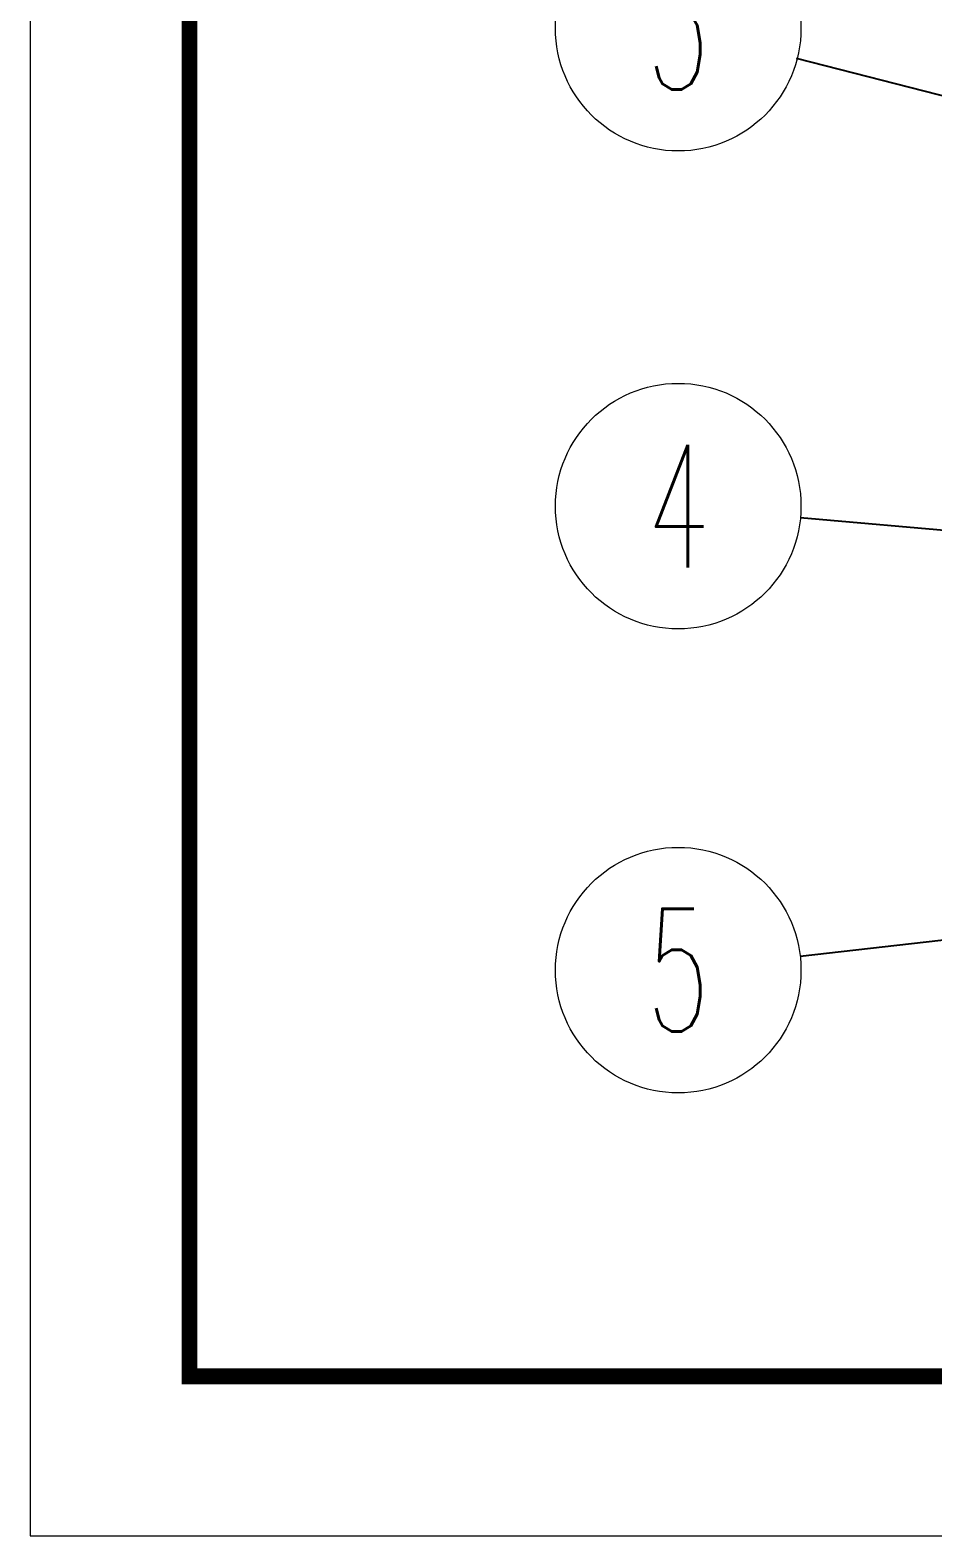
# Model space of a CAD drawing. Header units: millimetres. Extents: x 2099 to 2627, y -288 to 79.
# Drawn here: x 2099.4 to 2150.8, y -287.8 to -201.9 of the extents above; entities that cross this region are included whole.
import ezdxf
from ezdxf.enums import TextEntityAlignment as Align

# ---------------------------------------------------------------- set-up
doc = ezdxf.new("R2010")
doc.units = ezdxf.units.MM
doc.layers.add('from', color=7, linetype='Continuous', lineweight=13)
doc.styles.add('BOM', font='txt.shx', dxfattribs={"bigfont": 'gbcbig.shx'})
doc.styles.get("Standard").update_dxf_attribs({"font": 'txt', "bigfont": 'gbcbig.shx'})
doc.dimstyles.new('ISO', dxfattribs={"dimscale": 0.6, "dimtxt": 2.5, "dimasz": 2.5, "dimexe": 1.25, "dimexo": 0.625, "dimtad": 0, "dimdsep": 46, "dimtxsty": 'Standard', "dimblk": 'OPEN', "dimcen": 0, "dimclrd": 4, "dimclre": 4, "dimadec": 0, "dimazin": 0, "dimtfac": 1, "dimtofl": 0, "dimtmove": 0, "dimatfit": 3, "dimfxl": 1, "dimarcsym": 0})

# ---------------------------------------------------------------- blocks, each defined once
blk = doc.blocks.new('_Open')
at = {"color": 0, "linetype": 'ByBlock', "lineweight": -2}
for p, q in [((-1, 0.167), (0, 0)), ((-1, -0.167), (0, 0)), ((0, 0), (-1, 0))]:
    blk.add_line(p, q, dxfattribs=at)
blk = doc.blocks.new('yx_bom3')
at = {"layer": 'from'}
blk.add_circle((0, 0), 1, dxfattribs=at)
at = {"layer": 'from', "color": 4, "style": 'BOM', "width": 0.6}
blk.add_attdef('ITEM', text='', height=1, dxfattribs=at).set_placement((0, 0), align=Align.MIDDLE)

msp = doc.modelspace()

# ---------------------------------------------------------------- linework, layer by layer
at = {"layer": 'from'}
msp.add_lwpolyline([(2099.353, -287.775), (2626.679, -287.775), (2626.679, 78.669), (2099.353, 78.669)], close=True, dxfattribs=at)
at = {"layer": 'from', "const_width": 0.909}
msp.add_lwpolyline([(2108.441, -278.687), (2108.441, 69.581), (2617.591, 69.581), (2617.591, -278.687), (2108.441, -278.687)], dxfattribs=at)

# ---------------------------------------------------------------- block references
at = {"layer": 'from', "xscale": 7, "yscale": 7, "zscale": 9.75}
for p, values in [((2136.306, -201.832), {'ITEM': '3'}), ((2136.306, -229.077), {'ITEM': '4'}), ((2136.306, -255.527), {'ITEM': '5'})]:
    msp.add_blockref('yx_bom3', p, dxfattribs=at).add_auto_attribs(values)

# ---------------------------------------------------------------- leaders
at = {"layer": 'from'}
for points in [[(2178.708, -212.709), (2143.057, -203.564)], [(2184.773, -233.436), (2143.265, -229.737)], [(2183.292, -250.233), (2143.255, -254.744)]]:
    msp.add_leader(points, dimstyle='ISO', override={"dimscale": 1, "dimasz": 1.95, "dimexo": 0.125, "dimadec": 2, "dimazin": 2, "dimldrblk": 'Dot'}, dxfattribs=at)

doc.saveas('drawing.dxf')
